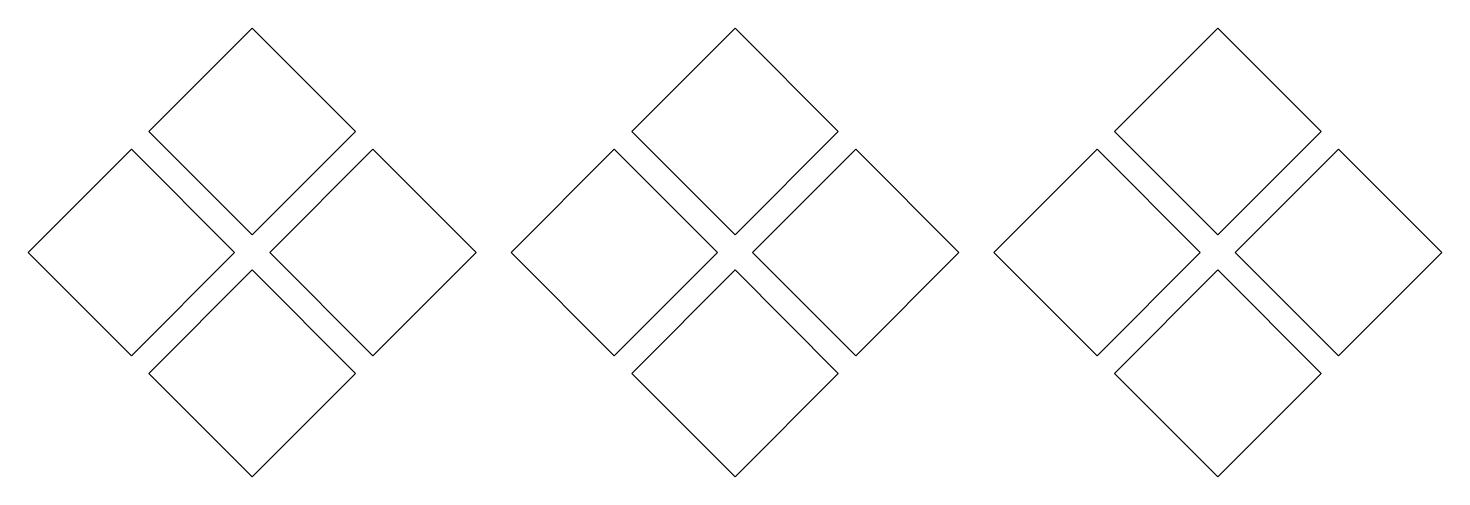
# Model space of a CAD drawing. Header units: millimetres. Extents: x 93 to 268, y -134 to -78.
import ezdxf

# ---------------------------------------------------------------- set-up
doc = ezdxf.new("R2010")
doc.units = ezdxf.units.MM

msp = doc.modelspace()

# ---------------------------------------------------------------- linework, layer by layer
at = {"linetype": 'CONTINUOUS'}
for p, q in [((108.22, -91.18), (120.95, -78.45)), ((120.95, -78.45), (133.68, -91.18)), ((167.76, -91.18), (180.49, -78.45)), ((180.49, -78.45), (193.22, -91.18)), ((227.3, -91.18), (240.03, -78.45)), ((240.03, -78.45), (252.76, -91.18)), ((120.95, -103.91), (108.22, -91.18)), ((133.68, -91.18), (120.95, -103.91)), ((180.49, -103.91), (167.76, -91.18)), ((193.22, -91.18), (180.49, -103.91)), ((240.03, -103.91), (227.3, -91.18)), ((252.76, -91.18), (240.03, -103.91)), ((93.34, -106.07), (106.07, -93.34)), ((106.07, -93.34), (118.79, -106.07)), ((123.11, -106.07), (135.84, -93.34)), ((135.84, -93.34), (148.56, -106.07)), ((152.88, -106.07), (165.6, -93.34)), ((165.6, -93.34), (178.33, -106.07)), ((182.65, -106.07), (195.37, -93.34)), ((195.37, -93.34), (208.1, -106.07)), ((212.41, -106.07), (225.14, -93.34)), ((225.14, -93.34), (237.87, -106.07)), ((242.18, -106.07), (254.91, -93.34)), ((254.91, -93.34), (267.64, -106.07)), ((106.07, -118.79), (93.34, -106.07)), ((118.79, -106.07), (106.07, -118.79)), ((135.84, -118.79), (123.11, -106.07)), ((148.56, -106.07), (135.84, -118.79)), ((165.6, -118.79), (152.88, -106.07)), ((178.33, -106.07), (165.6, -118.79)), ((195.37, -118.79), (182.65, -106.07)), ((208.1, -106.07), (195.37, -118.79)), ((225.14, -118.79), (212.41, -106.07)), ((237.87, -106.07), (225.14, -118.79)), ((254.91, -118.79), (242.18, -106.07)), ((267.64, -106.07), (254.91, -118.79)), ((108.22, -120.95), (120.95, -108.22)), ((120.95, -108.22), (133.68, -120.95)), ((167.76, -120.95), (180.49, -108.22)), ((180.49, -108.22), (193.22, -120.95)), ((227.3, -120.95), (240.03, -108.22)), ((240.03, -108.22), (252.76, -120.95)), ((120.95, -133.68), (108.22, -120.95)), ((133.68, -120.95), (120.95, -133.68)), ((180.49, -133.68), (167.76, -120.95)), ((193.22, -120.95), (180.49, -133.68)), ((240.03, -133.68), (227.3, -120.95)), ((252.76, -120.95), (240.03, -133.68))]:
    msp.add_line(p, q, dxfattribs=at)

doc.saveas('drawing.dxf')
